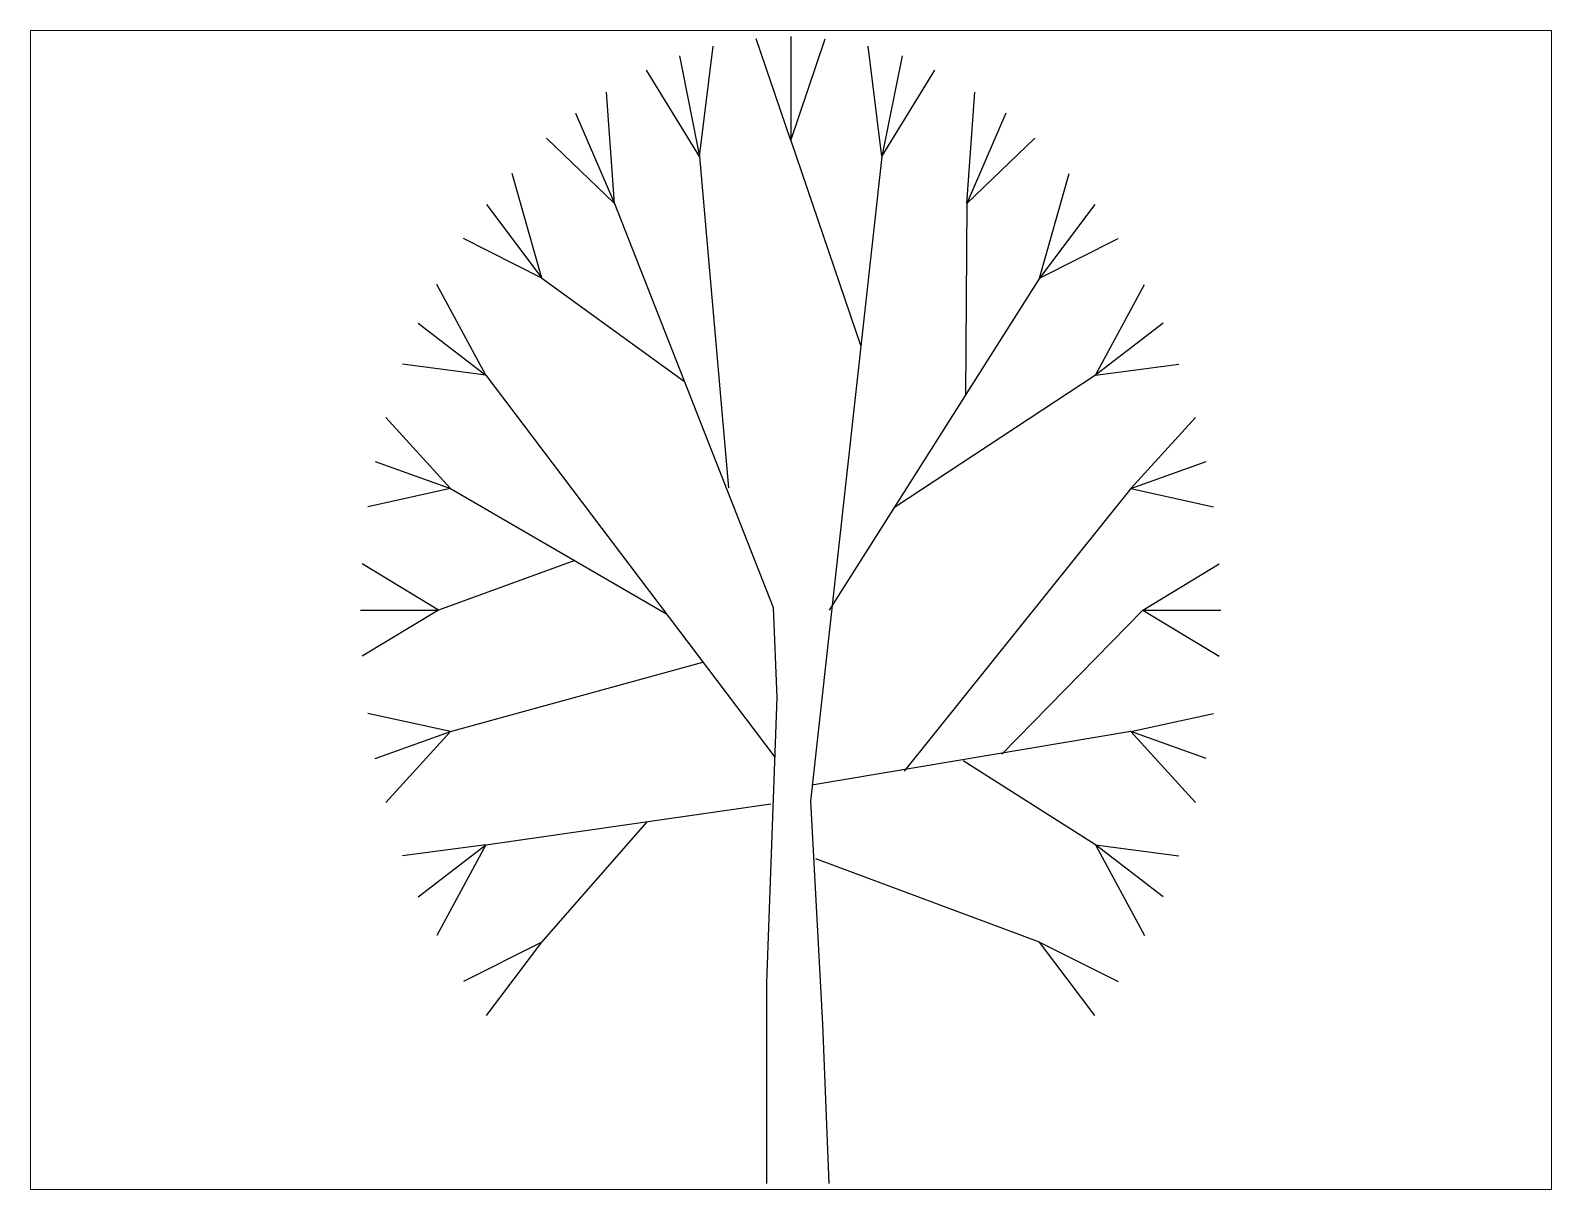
# Paper-space layout 'Layout1' of a CAD drawing. Header units: millimetres. Extents: x 1.05 to 9.45, y 0.8 to 7.2.
# The model-space entities are those that its viewports show. They can reach past a viewport. Long polylines and large blocks are cut down to what shows.
import ezdxf

# ---------------------------------------------------------------- set-up
doc = ezdxf.new("R2010")
doc.units = ezdxf.units.MM
doc.header["$MEASUREMENT"] = 0

# ---------------------------------------------------------------- blocks, each defined once
blk = doc.blocks.new('M_SITE2D_ELEV_TREES_Tree 7')
at = {"color": 0, "linetype": 'ByBlock'}
for p, q in [((0, 3637.044), (-120.513, 3991.912)), ((0, 4000), (0, 3637.044)), ((0, 3637.044), (120.513, 3991.912)), ((-388.23, 3931.852), (-317.775, 3581.264)), ((-317.775, 3581.264), (-270.252, 3965.628)), ((317.775, 3581.264), (270.252, 3965.628)), ((388.23, 3931.852), (317.775, 3581.264)), ((-317.775, 3581.264), (-503.064, 3882.452)), ((317.775, 3581.264), (503.064, 3882.452)), ((-613.893, 3417.724), (-642.6, 3805.388)), ((613.893, 3417.724), (642.6, 3805.388)), ((-750, 3732.052), (-613.893, 3417.724)), ((750, 3732.052), (613.893, 3417.724)), ((-613.893, 3417.724), (-851.334, 3644.704)), ((0, 3637.044), (244.551, 2920.376)), ((613.893, 3417.724), (851.334, 3644.704)), ((-317.775, 3581.264), (-217.32, 2426.02)), ((317.775, 3581.264), (68.715, 1333.292)), ((-868.173, 3157.564), (-971.157, 3522.112)), ((868.173, 3157.564), (971.157, 3522.112)), ((-1060.659, 3414.212), (-868.173, 3157.564)), ((-613.893, 3417.724), (-60.63, 2008.62)), ((613.893, 3417.724), (609.474, 2748.976)), ((1060.659, 3414.212), (868.173, 3157.564)), ((-868.173, 3157.564), (-1141.584, 3294.876)), ((868.173, 3157.564), (1141.584, 3294.876)), ((-1063.293, 2818.524), (-1233.528, 3135.112)), ((-868.173, 3157.564), (-370.002, 2796.56)), ((868.173, 3157.564), (134.61, 1998.976)), ((1063.293, 2818.524), (1233.528, 3135.112)), ((-1299.039, 3000), (-1063.293, 2818.524)), ((1299.039, 3000), (1063.293, 2818.524)), ((-1063.293, 2818.524), (-1354.041, 2856.8)), ((-1063.293, 2818.524), (-55.887, 1486.64)), ((1063.293, 2818.524), (361.644, 2357.548)), ((1063.293, 2818.524), (1354.041, 2856.8)), ((-1185.948, 2423.7), (-1411.839, 2670.752)), ((1185.948, 2423.7), (1411.839, 2670.752)), ((-1448.889, 2517.64), (-1185.948, 2423.7)), ((1185.948, 2423.7), (1448.889, 2517.64)), ((-1185.948, 2423.7), (-1474.221, 2360.336)), ((-1185.948, 2423.7), (-435.402, 1988.396)), ((1185.948, 2423.7), (395.685, 1438.412)), ((1185.948, 2423.7), (1474.221, 2360.336)), ((-1227.783, 2000), (-1493.934, 2160.684)), ((-752.979, 2172.584), (-1227.783, 2000)), ((1227.783, 2000), (1493.934, 2160.684)), ((-1500, 2000), (-1227.783, 2000)), ((-1227.783, 2000), (-1493.934, 1839.316)), ((-60.63, 2008.62), (-48.318, 1694.8)), ((1227.783, 2000), (736.413, 1497.864)), ((1227.783, 2000), (1500, 2000)), ((1227.783, 2000), (1493.934, 1839.316)), ((-1185.948, 1576.3), (-306.501, 1817.976)), ((-48.318, 1694.8), (-84.429, 701.448)), ((-1185.948, 1576.3), (-1474.221, 1639.664)), ((1185.948, 1576.3), (1474.221, 1639.664)), ((-1448.889, 1482.36), (-1185.948, 1576.3)), ((-1185.948, 1576.3), (-1411.839, 1329.248)), ((1185.948, 1576.3), (73.887, 1389.844)), ((1185.948, 1576.3), (1411.839, 1329.248)), ((1448.889, 1482.36), (1185.948, 1576.3)), ((1063.293, 1181.476), (601.221, 1474.276)), ((68.715, 1333.292), (111.096, 556.52)), ((-1063.293, 1181.476), (-68.775, 1324.248)), ((-868.173, 842.436), (-499.551, 1262.408)), ((-1063.293, 1181.476), (-1354.041, 1143.2)), ((-1299.039, 1000), (-1063.293, 1181.476)), ((-1063.293, 1181.476), (-1233.528, 864.888)), ((1063.293, 1181.476), (1233.528, 864.888)), ((1299.039, 1000), (1063.293, 1181.476)), ((1063.293, 1181.476), (1354.041, 1143.2)), ((868.173, 842.436), (87.543, 1132.328)), ((-868.173, 842.436), (-1141.584, 705.124)), ((-1060.659, 585.788), (-868.173, 842.436)), ((1060.659, 585.788), (868.173, 842.436)), ((868.173, 842.436), (1141.584, 705.124)), ((-84.429, 701.448), (-84.429, 0)), ((111.096, 556.52), (132.414, 0))]:
    blk.add_line(p, q, dxfattribs=at)

msp = doc.modelspace()

# ---------------------------------------------------------------- block references
msp.add_blockref('M_SITE2D_ELEV_TREES_Tree 7', (18700, 12900))

psp = doc.layouts.get("Layout1")

# ---------------------------------------------------------------- viewports
at = {"layer": '0'}
psp.add_viewport(center=(5.25, 4), size=(8.4, 6.4), view_center_point=(18701.0384, 14900.1034), view_height=4041.68554, dxfattribs=at)

doc.saveas('drawing.dxf')
